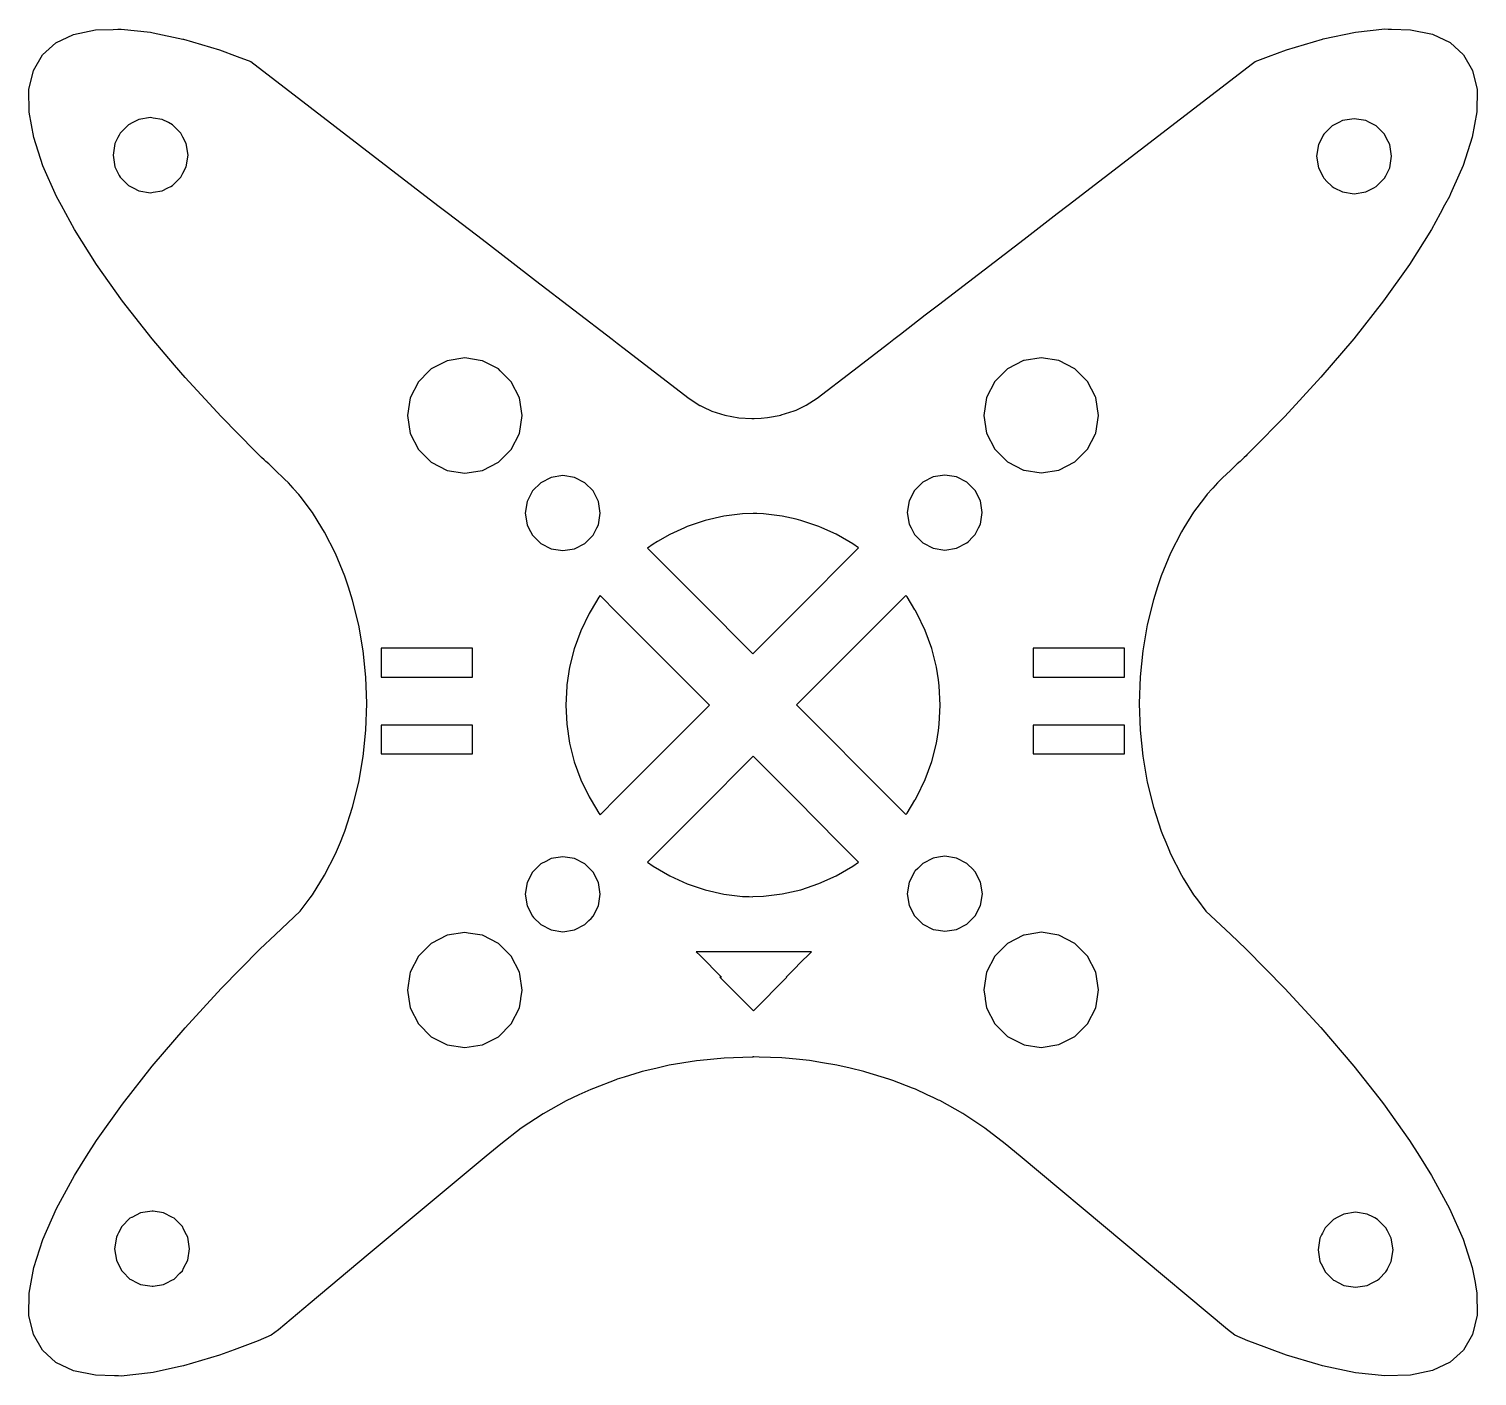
# Model space of a CAD drawing. Header units: millimetres. Extents: x 1 to 76.5, y 1.1 to 71.3.
import ezdxf

# ---------------------------------------------------------------- set-up
doc = ezdxf.new("R2010")
doc.units = ezdxf.units.MM

msp = doc.modelspace()

# ---------------------------------------------------------------- linework, layer by layer
for points in [[(73.066, 71.282), (74.206, 71.045), (75.131, 70.608), (75.831, 69.978), (76.301, 69.161), (76.532, 68.163), (76.527, 66.996), (76.284, 65.669), (75.805, 64.195), (75.295, 63.041), (75.154, 62.724), (75.095, 62.589), (74.843, 62.125), (74.607, 61.689), (74.161, 60.867), (73.01, 59.045), (71.657, 57.139), (70.112, 55.17), (68.391, 53.155), (66.51, 51.114), (64.82, 49.406), (64.717, 49.301), (64.525, 49.106), (64.482, 49.064), (64.394, 48.98), (64.264, 48.857), (64.175, 48.773), (64.023, 48.649), (63.665, 48.304), (63.251, 47.906), (63.193, 47.851), (62.993, 47.66), (62.743, 47.377), (62.727, 47.353), (62.716, 47.336), (62.462, 47.061), (62.454, 47.053), (62.32, 46.877), (61.75, 46.123), (61.241, 45.306), (61.112, 45.096), (60.545, 43.984), (60.058, 42.797), (59.873, 42.227), (59.651, 41.545), (59.332, 40.243), (59.1, 38.899), (58.961, 37.53), (58.914, 36.146), (58.961, 34.764), (59.1, 33.394), (59.332, 32.052), (59.651, 30.747), (60.058, 29.497), (60.131, 29.319), (60.295, 28.921), (60.455, 28.532), (60.545, 28.309), (61.112, 27.197), (61.206, 27.045), (61.75, 26.172), (61.951, 25.906), (62.391, 25.326), (63.665, 24.117), (64.487, 23.338), (66.51, 21.292), (68.391, 19.25), (70.112, 17.237), (71.407, 15.584), (71.657, 15.266), (73.01, 13.361), (73.531, 12.537), (74.161, 11.54), (75.095, 9.816), (75.805, 8.212), (76.284, 6.737), (76.428, 5.953), (76.473, 5.704), (76.527, 5.41), (76.532, 4.243), (76.301, 3.244), (75.831, 2.428), (75.131, 1.797), (74.206, 1.362), (73.066, 1.124), (71.721, 1.087), (70.184, 1.25), (68.471, 1.614), (68.466, 1.615), (68.239, 1.683), (66.596, 2.172), (64.82, 2.832), (64.581, 2.92), (63.905, 3.214), (63.522, 3.506), (52.702, 12.537), (51.927, 13.185), (50.858, 14.009), (49.716, 14.763), (48.504, 15.437), (48.437, 15.47), (48.19, 15.584), (47.843, 15.747), (47.234, 16.032), (47.088, 16.089), (46.054, 16.485), (45.912, 16.541), (45.847, 16.56), (44.647, 16.929), (44.546, 16.961), (43.837, 17.128), (43.144, 17.29), (42.393, 17.416), (41.717, 17.527), (41.01, 17.598), (40.458, 17.651), (40.27, 17.671), (39.09, 17.709), (38.817, 17.719), (38.769, 17.717), (38.769, 17.708), (38.717, 17.709), (37.262, 17.661), (36.009, 17.538), (35.817, 17.519), (34.388, 17.282), (33.696, 17.118), (32.987, 16.951), (32.886, 16.921), (32.052, 16.663), (31.685, 16.55), (31.62, 16.531), (30.446, 16.079), (30.299, 16.022), (29.689, 15.737), (29.344, 15.576), (29.028, 15.429), (27.819, 14.753), (26.675, 14.001), (25.605, 13.175), (24.842, 12.537), (18.696, 7.407), (15.668, 4.88), (14.009, 3.495), (13.627, 3.205), (12.954, 2.912), (11.698, 2.445), (10.936, 2.162), (9.062, 1.604), (8.803, 1.549), (7.476, 1.269), (7.348, 1.242), (5.811, 1.078), (5.671, 1.082), (5.463, 1.087), (4.466, 1.115), (3.327, 1.352), (2.402, 1.789), (1.702, 2.418), (1.233, 3.236), (1, 4.233), (1.005, 5.402), (1.249, 6.729), (1.728, 8.202), (2.438, 9.807), (3.372, 11.53), (4.007, 12.537), (4.521, 13.352), (5.876, 15.258), (7.421, 17.227), (9.142, 19.242), (11.023, 21.282), (13.046, 23.329), (13.867, 24.107), (15.142, 25.317), (15.568, 25.88), (15.668, 26.01), (15.783, 26.162), (16.419, 27.187), (16.986, 28.299), (17.242, 28.921), (17.402, 29.31), (17.475, 29.487), (17.881, 30.739), (18.201, 32.042), (18.433, 33.386), (18.572, 34.754), (18.619, 36.138), (18.572, 37.52), (18.433, 38.889), (18.201, 40.232), (17.881, 41.537), (17.66, 42.218), (17.475, 42.788), (16.986, 43.976), (16.419, 45.088), (16.284, 45.306), (15.783, 46.113), (15.668, 46.264), (15.211, 46.868), (15.079, 47.044), (15.067, 47.055), (14.819, 47.322), (14.8, 47.353), (14.79, 47.368), (14.54, 47.65), (14.33, 47.851), (14.296, 47.885), (13.867, 48.296), (13.621, 48.533), (13.51, 48.639), (13.35, 48.77), (13.266, 48.849), (13.137, 48.973), (13.046, 49.058), (13.006, 49.098), (12.909, 49.197), (12.816, 49.291), (11.023, 51.106), (9.142, 53.147), (8.589, 53.792), (7.421, 55.16), (5.876, 57.129), (4.521, 59.035), (3.372, 60.857), (2.921, 61.689), (2.69, 62.115), (2.438, 62.581), (1.728, 64.185), (1.249, 65.659), (1.005, 66.986), (1, 68.155), (1.233, 69.153), (1.702, 69.97), (2.402, 70.6), (3.327, 71.035), (4.466, 71.272), (5.384, 71.298), (5.64, 71.305), (5.811, 71.309), (7.348, 71.147), (7.476, 71.119), (9.034, 70.79), (9.062, 70.783), (10.936, 70.225), (11.861, 69.882), (12.568, 69.62), (15.668, 67.237), (22.335, 62.115), (22.891, 61.689), (24.631, 60.352), (26.102, 59.223), (27.426, 58.206), (31.416, 55.14), (31.685, 54.934), (32.052, 54.652), (33.554, 53.497), (35.429, 52.057), (35.99, 51.689), (36.009, 51.681), (36.147, 51.615), (36.619, 51.393), (37.301, 51.176), (38.019, 51.044), (38.699, 51.002), (38.754, 51), (38.764, 51), (38.764, 51.01), (38.778, 51.008), (38.832, 51.012), (39.189, 51.033), (39.514, 51.052), (40.231, 51.186), (40.244, 51.19), (40.913, 51.402), (41.01, 51.448), (41.542, 51.698), (42.105, 52.066), (43.966, 53.497), (45.847, 54.942), (46.116, 55.149), (46.454, 55.408), (47.096, 55.902), (47.752, 56.405), (48.435, 56.93), (48.437, 56.931), (52.902, 60.361), (54.631, 61.689), (55.197, 62.125), (64.82, 69.516), (64.966, 69.628), (65.647, 69.882), (66.596, 70.235), (68.471, 70.793), (68.498, 70.798), (70.184, 71.155), (71.721, 71.319), (71.894, 71.315), (72.076, 71.309)], [(73.066, 71.282), (74.206, 71.045), (75.131, 70.608), (75.831, 69.978), (76.301, 69.161), (76.532, 68.163), (76.527, 66.996), (76.284, 65.669), (75.805, 64.195), (75.295, 63.041), (75.154, 62.724), (75.095, 62.589), (74.843, 62.125), (74.607, 61.689), (74.161, 60.867), (73.01, 59.045), (71.657, 57.139), (70.112, 55.17), (68.391, 53.155), (66.51, 51.114), (64.82, 49.406), (64.717, 49.301), (64.525, 49.106), (64.482, 49.064), (64.394, 48.98), (64.264, 48.857), (64.175, 48.773), (64.023, 48.649), (63.665, 48.304), (63.251, 47.906), (63.193, 47.851), (62.993, 47.66), (62.743, 47.377), (62.727, 47.353), (62.716, 47.336), (62.462, 47.061), (62.454, 47.053), (62.32, 46.877), (61.75, 46.123), (61.241, 45.306), (61.112, 45.096), (60.545, 43.984), (60.058, 42.797), (59.873, 42.227), (59.651, 41.545), (59.332, 40.243), (59.1, 38.899), (58.961, 37.53), (58.914, 36.146), (58.961, 34.764), (59.1, 33.394), (59.332, 32.052), (59.651, 30.747), (60.058, 29.497), (60.131, 29.319), (60.295, 28.921), (60.455, 28.532), (60.545, 28.309), (61.112, 27.197), (61.206, 27.045), (61.75, 26.172), (61.951, 25.906), (62.391, 25.326), (63.665, 24.117), (64.487, 23.338), (66.51, 21.292), (68.391, 19.25), (70.112, 17.237), (71.407, 15.584), (71.657, 15.266), (73.01, 13.361), (73.531, 12.537), (74.161, 11.54), (75.095, 9.816), (75.805, 8.212), (76.284, 6.737), (76.428, 5.953), (76.473, 5.704), (76.527, 5.41), (76.532, 4.243), (76.301, 3.244), (75.831, 2.428), (75.131, 1.797), (74.206, 1.362), (73.066, 1.124), (71.721, 1.087), (70.184, 1.25), (68.471, 1.614), (68.466, 1.615), (68.239, 1.683), (66.596, 2.172), (64.82, 2.832), (64.581, 2.92), (63.905, 3.214), (63.522, 3.506), (52.702, 12.537), (51.927, 13.185), (50.858, 14.009), (49.716, 14.763), (48.504, 15.437), (48.437, 15.47), (48.19, 15.584), (47.843, 15.747), (47.234, 16.032), (47.088, 16.089), (46.054, 16.485), (45.912, 16.541), (45.847, 16.56), (44.647, 16.929), (44.546, 16.961), (43.837, 17.128), (43.144, 17.29), (42.393, 17.416), (41.717, 17.527), (41.01, 17.598), (40.458, 17.651), (40.27, 17.671), (39.09, 17.709), (38.817, 17.719), (38.769, 17.717), (38.769, 17.708), (38.717, 17.709), (37.262, 17.661), (36.009, 17.538), (35.817, 17.519), (34.388, 17.282), (33.696, 17.118), (32.987, 16.951), (32.886, 16.921), (32.052, 16.663), (31.685, 16.55), (31.62, 16.531), (30.446, 16.079), (30.299, 16.022), (29.689, 15.737), (29.344, 15.576), (29.028, 15.429), (27.819, 14.753), (26.675, 14.001), (25.605, 13.175), (24.842, 12.537), (18.696, 7.407), (15.668, 4.88), (14.009, 3.495), (13.627, 3.205), (12.954, 2.912), (11.698, 2.445), (10.936, 2.162), (9.062, 1.604), (8.803, 1.549), (7.476, 1.269), (7.348, 1.242), (5.811, 1.078), (5.671, 1.082), (5.463, 1.087), (4.466, 1.115), (3.327, 1.352), (2.402, 1.789), (1.702, 2.418), (1.233, 3.236), (1, 4.233), (1.005, 5.402), (1.249, 6.729), (1.728, 8.202), (2.438, 9.807), (3.372, 11.53), (4.007, 12.537), (4.521, 13.352), (5.876, 15.258), (7.421, 17.227), (9.142, 19.242), (11.023, 21.282), (13.046, 23.329), (13.867, 24.107), (15.142, 25.317), (15.568, 25.88), (15.668, 26.01), (15.783, 26.162), (16.419, 27.187), (16.986, 28.299), (17.242, 28.921), (17.402, 29.31), (17.475, 29.487), (17.881, 30.739), (18.201, 32.042), (18.433, 33.386), (18.572, 34.754), (18.619, 36.138), (18.572, 37.52), (18.433, 38.889), (18.201, 40.232), (17.881, 41.537), (17.66, 42.218), (17.475, 42.788), (16.986, 43.976), (16.419, 45.088), (16.284, 45.306), (15.783, 46.113), (15.668, 46.264), (15.211, 46.868), (15.079, 47.044), (15.067, 47.055), (14.819, 47.322), (14.8, 47.353), (14.79, 47.368), (14.54, 47.65), (14.33, 47.851), (14.296, 47.885), (13.867, 48.296), (13.621, 48.533), (13.51, 48.639), (13.35, 48.77), (13.266, 48.849), (13.137, 48.973), (13.046, 49.058), (13.006, 49.098), (12.909, 49.197), (12.816, 49.291), (11.023, 51.106), (9.142, 53.147), (8.589, 53.792), (7.421, 55.16), (5.876, 57.129), (4.521, 59.035), (3.372, 60.857), (2.921, 61.689), (2.69, 62.115), (2.438, 62.581), (1.728, 64.185), (1.249, 65.659), (1.005, 66.986), (1, 68.155), (1.233, 69.153), (1.702, 69.97), (2.402, 70.6), (3.327, 71.035), (4.466, 71.272), (5.384, 71.298), (5.64, 71.305), (5.811, 71.309), (7.348, 71.147), (7.476, 71.119), (9.034, 70.79), (9.062, 70.783), (10.936, 70.225), (11.861, 69.882), (12.568, 69.62), (15.668, 67.237), (22.335, 62.115), (22.891, 61.689), (24.631, 60.352), (26.102, 59.223), (27.426, 58.206), (31.416, 55.14), (31.685, 54.934), (32.052, 54.652), (33.554, 53.497), (35.429, 52.057), (35.99, 51.689), (36.009, 51.681), (36.147, 51.615), (36.619, 51.393), (37.301, 51.176), (38.019, 51.044), (38.699, 51.002), (38.754, 51), (38.764, 51), (38.764, 51.01), (38.778, 51.008), (38.832, 51.012), (39.189, 51.033), (39.514, 51.052), (40.231, 51.186), (40.244, 51.19), (40.913, 51.402), (41.01, 51.448), (41.542, 51.698), (42.105, 52.066), (43.966, 53.497), (45.847, 54.942), (46.116, 55.149), (46.454, 55.408), (47.096, 55.902), (47.752, 56.405), (48.435, 56.93), (48.437, 56.931), (52.902, 60.361), (54.631, 61.689), (55.197, 62.125), (64.82, 69.516), (64.966, 69.628), (65.647, 69.882), (66.596, 70.235), (68.471, 70.793), (68.498, 70.798), (70.184, 71.155), (71.721, 71.319), (71.894, 71.315), (72.076, 71.309)], [(8.841, 63.503), (8.926, 63.588), (9.034, 63.803), (9.204, 64.134), (9.299, 64.739), (9.204, 65.344), (9.034, 65.676), (8.979, 65.785), (8.926, 65.889), (8.493, 66.322), (8.271, 66.435), (7.947, 66.601), (7.476, 66.675), (7.342, 66.697), (6.737, 66.601), (6.413, 66.435), (6.192, 66.322), (5.757, 65.889), (5.705, 65.785), (5.64, 65.658), (5.48, 65.344), (5.384, 64.739), (5.48, 64.134), (5.64, 63.82), (5.713, 63.676), (5.757, 63.588), (6.123, 63.224), (6.192, 63.155), (6.434, 63.032), (6.737, 62.877), (7.342, 62.782), (7.476, 62.803), (7.947, 62.877), (8.249, 63.032), (8.392, 63.105), (8.493, 63.155)], [(8.841, 63.503), (8.926, 63.588), (9.034, 63.803), (9.204, 64.134), (9.299, 64.739), (9.204, 65.344), (9.034, 65.676), (8.979, 65.785), (8.926, 65.889), (8.493, 66.322), (8.271, 66.435), (7.947, 66.601), (7.476, 66.675), (7.342, 66.697), (6.737, 66.601), (6.413, 66.435), (6.192, 66.322), (5.757, 65.889), (5.705, 65.785), (5.64, 65.658), (5.48, 65.344), (5.384, 64.739), (5.48, 64.134), (5.64, 63.82), (5.713, 63.676), (5.757, 63.588), (6.123, 63.224), (6.192, 63.155), (6.434, 63.032), (6.737, 62.877), (7.342, 62.782), (7.476, 62.803), (7.947, 62.877), (8.249, 63.032), (8.392, 63.105), (8.493, 63.155)], [(68.719, 63.348), (68.916, 63.15), (68.968, 63.099), (69.082, 63.041), (69.514, 62.821), (70.117, 62.724), (70.724, 62.821), (71.155, 63.041), (71.269, 63.099), (71.702, 63.532), (71.767, 63.66), (71.894, 63.906), (71.981, 64.076), (72.076, 64.681), (71.981, 65.286), (71.894, 65.457), (71.73, 65.778), (71.725, 65.785), (71.702, 65.833), (71.269, 66.266), (70.918, 66.445), (70.724, 66.544), (70.117, 66.639), (69.514, 66.544), (69.319, 66.445), (68.968, 66.266), (68.535, 65.833), (68.51, 65.785), (68.498, 65.76), (68.257, 65.286), (68.161, 64.681), (68.257, 64.076), (68.498, 63.603), (68.535, 63.532)], [(68.719, 63.348), (68.916, 63.15), (68.968, 63.099), (69.082, 63.041), (69.514, 62.821), (70.117, 62.724), (70.724, 62.821), (71.155, 63.041), (71.269, 63.099), (71.702, 63.532), (71.767, 63.66), (71.894, 63.906), (71.981, 64.076), (72.076, 64.681), (71.981, 65.286), (71.894, 65.457), (71.73, 65.778), (71.725, 65.785), (71.702, 65.833), (71.269, 66.266), (70.918, 66.445), (70.724, 66.544), (70.117, 66.639), (69.514, 66.544), (69.319, 66.445), (68.968, 66.266), (68.535, 65.833), (68.51, 65.785), (68.498, 65.76), (68.257, 65.286), (68.161, 64.681), (68.257, 64.076), (68.498, 63.603), (68.535, 63.532)], [(26.582, 52.088), (26.156, 52.925), (25.586, 53.497), (25.495, 53.589), (24.66, 54.016), (24.631, 54.02), (23.735, 54.162), (22.811, 54.016), (21.976, 53.589), (21.883, 53.497), (21.313, 52.925), (20.888, 52.088), (20.741, 51.161), (20.888, 50.232), (21.313, 49.396), (21.976, 48.732), (22.811, 48.304), (23.735, 48.157), (23.859, 48.177), (24.631, 48.3), (24.66, 48.304), (25.495, 48.732), (26.156, 49.396), (26.582, 50.232), (26.728, 51.161)], [(26.582, 52.088), (26.156, 52.925), (25.586, 53.497), (25.495, 53.589), (24.66, 54.016), (24.631, 54.02), (23.735, 54.162), (22.811, 54.016), (21.976, 53.589), (21.883, 53.497), (21.313, 52.925), (20.888, 52.088), (20.741, 51.161), (20.888, 50.232), (21.313, 49.396), (21.976, 48.732), (22.811, 48.304), (23.735, 48.157), (23.859, 48.177), (24.631, 48.3), (24.66, 48.304), (25.495, 48.732), (26.156, 49.396), (26.582, 50.232), (26.728, 51.161)], [(52.902, 48.31), (53.799, 48.168), (54.723, 48.314), (55.557, 48.74), (56.22, 49.404), (56.628, 50.207), (56.646, 50.242), (56.792, 51.169), (56.646, 52.098), (56.628, 52.131), (56.22, 52.935), (55.658, 53.497), (55.557, 53.599), (54.723, 54.026), (53.799, 54.172), (52.902, 54.03), (52.873, 54.026), (52.037, 53.599), (51.937, 53.497), (51.376, 52.935), (50.95, 52.098), (50.804, 51.169), (50.95, 50.242), (51.376, 49.404), (52.037, 48.74), (52.873, 48.314)], [(52.902, 48.31), (53.799, 48.168), (54.723, 48.314), (55.557, 48.74), (56.22, 49.404), (56.628, 50.207), (56.646, 50.242), (56.792, 51.169), (56.646, 52.098), (56.628, 52.131), (56.22, 52.935), (55.658, 53.497), (55.557, 53.599), (54.723, 54.026), (53.799, 54.172), (52.902, 54.03), (52.873, 54.026), (52.037, 53.599), (51.937, 53.497), (51.376, 52.935), (50.95, 52.098), (50.804, 51.169), (50.95, 50.242), (51.376, 49.404), (52.037, 48.74), (52.873, 48.314)], [(27.371, 44.814), (27.692, 44.493), (28.237, 44.214), (28.842, 44.118), (29.449, 44.214), (29.993, 44.493), (30.426, 44.925), (30.62, 45.306), (30.704, 45.471), (30.801, 46.076), (30.704, 46.681), (30.426, 47.227), (29.993, 47.66), (29.449, 47.938), (28.842, 48.033), (28.237, 47.938), (27.692, 47.66), (27.259, 47.227), (26.981, 46.681), (26.885, 46.076), (26.981, 45.471), (27.065, 45.306), (27.259, 44.925)], [(27.371, 44.814), (27.692, 44.493), (28.237, 44.214), (28.842, 44.118), (29.449, 44.214), (29.993, 44.493), (30.426, 44.925), (30.62, 45.306), (30.704, 45.471), (30.801, 46.076), (30.704, 46.681), (30.426, 47.227), (29.993, 47.66), (29.449, 47.938), (28.842, 48.033), (28.237, 47.938), (27.692, 47.66), (27.259, 47.227), (26.981, 46.681), (26.885, 46.076), (26.981, 45.471), (27.065, 45.306), (27.259, 44.925)], [(49.999, 44.596), (50.22, 44.815), (50.355, 44.95), (50.535, 45.306), (50.633, 45.496), (50.728, 46.101), (50.633, 46.706), (50.355, 47.251), (49.922, 47.684), (49.377, 47.964), (48.772, 48.059), (48.167, 47.964), (47.621, 47.684), (47.188, 47.251), (46.91, 46.706), (46.813, 46.101), (46.91, 45.496), (47.008, 45.306), (47.188, 44.95), (47.621, 44.517), (48.167, 44.239), (48.772, 44.144), (49.377, 44.239), (49.922, 44.517)], [(49.999, 44.596), (50.22, 44.815), (50.355, 44.95), (50.535, 45.306), (50.633, 45.496), (50.728, 46.101), (50.633, 46.706), (50.355, 47.251), (49.922, 47.684), (49.377, 47.964), (48.772, 48.059), (48.167, 47.964), (47.621, 47.684), (47.188, 47.251), (46.91, 46.706), (46.813, 46.101), (46.91, 45.496), (47.008, 45.306), (47.188, 44.95), (47.621, 44.517), (48.167, 44.239), (48.772, 44.144), (49.377, 44.239), (49.922, 44.517)], [(38.769, 46.045), (38.227, 46.032), (37.24, 45.908), (36.271, 45.686), (36.009, 45.598), (35.328, 45.368), (35.188, 45.306), (34.422, 44.958), (33.78, 44.587), (33.561, 44.46), (33.266, 44.246), (36.009, 41.494), (38.761, 38.734), (38.764, 38.731), (38.764, 38.737), (41.01, 40.988), (44.267, 44.256), (43.972, 44.468), (43.768, 44.587), (43.11, 44.968), (42.364, 45.306), (42.204, 45.377), (41.263, 45.696), (41.01, 45.754), (40.293, 45.918), (39.306, 46.042), (38.959, 46.05), (38.769, 46.054)], [(38.769, 46.045), (38.227, 46.032), (37.24, 45.908), (36.271, 45.686), (36.009, 45.598), (35.328, 45.368), (35.188, 45.306), (34.422, 44.958), (33.78, 44.587), (33.561, 44.46), (33.266, 44.246), (36.009, 41.494), (38.761, 38.734), (38.764, 38.731), (38.764, 38.737), (41.01, 40.988), (44.267, 44.256), (43.972, 44.468), (43.768, 44.587), (43.11, 44.968), (42.364, 45.306), (42.204, 45.377), (41.263, 45.696), (41.01, 45.754), (40.293, 45.918), (39.306, 46.042), (38.959, 46.05), (38.769, 46.054)], [(29.048, 37.054), (28.998, 36.058), (29.048, 35.061), (29.197, 34.075), (29.442, 33.11), (29.782, 32.173), (30.214, 31.273), (30.319, 31.1), (30.732, 30.423), (30.791, 30.344), (31.685, 31.24), (36.009, 35.577), (36.492, 36.061), (36.009, 36.543), (31.685, 40.881), (30.794, 41.774), (30.732, 41.693), (30.319, 41.016), (30.214, 40.841), (29.782, 39.943), (29.442, 39.005), (29.197, 38.039), (29.057, 37.113)], [(29.048, 37.054), (28.998, 36.058), (29.048, 35.061), (29.197, 34.075), (29.442, 33.11), (29.782, 32.173), (30.214, 31.273), (30.319, 31.1), (30.732, 30.423), (30.791, 30.344), (31.685, 31.24), (36.009, 35.577), (36.492, 36.061), (36.009, 36.543), (31.685, 40.881), (30.794, 41.774), (30.732, 41.693), (30.319, 41.016), (30.214, 40.841), (29.782, 39.943), (29.442, 39.005), (29.197, 38.039), (29.057, 37.113)], [(48.336, 34.085), (48.437, 34.746), (48.485, 35.071), (48.535, 36.066), (48.485, 37.062), (48.437, 37.386), (48.336, 38.049), (48.091, 39.015), (47.75, 39.952), (47.32, 40.851), (47.224, 41.008), (47.214, 41.024), (46.801, 41.701), (46.739, 41.783), (45.847, 40.89), (41.041, 36.069), (41.238, 35.87), (45.847, 31.248), (46.742, 30.353), (46.801, 30.431), (47.214, 31.109), (47.224, 31.124), (47.32, 31.283), (47.75, 32.181), (48.091, 33.118)], [(48.336, 34.085), (48.437, 34.746), (48.485, 35.071), (48.535, 36.066), (48.485, 37.062), (48.437, 37.386), (48.336, 38.049), (48.091, 39.015), (47.75, 39.952), (47.32, 40.851), (47.224, 41.008), (47.214, 41.024), (46.801, 41.701), (46.739, 41.783), (45.847, 40.89), (41.041, 36.069), (41.238, 35.87), (45.847, 31.248), (46.742, 30.353), (46.801, 30.431), (47.214, 31.109), (47.224, 31.124), (47.32, 31.283), (47.75, 32.181), (48.091, 33.118)], [(20.741, 39.023), (19.379, 39.023), (19.379, 37.519), (24.135, 37.519), (24.135, 39.023)], [(20.741, 39.023), (19.379, 39.023), (19.379, 37.519), (24.135, 37.519), (24.135, 39.023)], [(53.837, 37.519), (58.135, 37.519), (58.135, 39.023), (53.38, 39.023), (53.38, 37.519)], [(53.837, 37.519), (58.135, 37.519), (58.135, 39.023), (53.38, 39.023), (53.38, 37.519)], [(23.695, 33.518), (24.135, 33.518), (24.135, 35.023), (19.379, 35.023), (19.379, 33.518)], [(23.695, 33.518), (24.135, 33.518), (24.135, 35.023), (19.379, 35.023), (19.379, 33.518)], [(56.792, 35.023), (53.38, 35.023), (53.38, 33.518), (58.135, 33.518), (58.135, 35.023)], [(56.792, 35.023), (53.38, 35.023), (53.38, 33.518), (58.135, 33.518), (58.135, 35.023)], [(44.271, 27.879), (43.232, 28.921), (41.01, 31.151), (38.771, 33.395), (38.769, 33.398), (38.769, 33.394), (36.009, 30.627), (34.309, 28.921), (33.262, 27.871), (33.561, 27.656), (34.422, 27.157), (35.328, 26.746), (36.009, 26.516), (36.271, 26.428), (37.24, 26.206), (38.227, 26.082), (38.574, 26.074), (38.764, 26.07), (38.764, 26.079), (39.306, 26.092), (40.293, 26.216), (41.01, 26.38), (41.263, 26.438), (42.204, 26.756), (43.11, 27.165), (43.972, 27.664)], [(44.271, 27.879), (43.232, 28.921), (41.01, 31.151), (38.771, 33.395), (38.769, 33.398), (38.769, 33.394), (36.009, 30.627), (34.309, 28.921), (33.262, 27.871), (33.561, 27.656), (34.422, 27.157), (35.328, 26.746), (36.009, 26.516), (36.271, 26.428), (37.24, 26.206), (38.227, 26.082), (38.574, 26.074), (38.764, 26.07), (38.764, 26.079), (39.306, 26.092), (40.293, 26.216), (41.01, 26.38), (41.263, 26.438), (42.204, 26.756), (43.11, 27.165), (43.972, 27.664)], [(30.124, 24.747), (30.202, 24.825), (30.319, 24.941), (30.426, 25.049), (30.704, 25.594), (30.801, 26.199), (30.704, 26.804), (30.426, 27.35), (29.993, 27.783), (29.449, 28.061), (28.842, 28.156), (28.237, 28.061), (27.956, 27.916), (27.692, 27.783), (27.259, 27.35), (26.981, 26.804), (26.885, 26.199), (26.981, 25.594), (27.259, 25.049), (27.311, 24.995), (27.324, 24.984), (27.692, 24.616), (28.237, 24.338), (28.842, 24.241), (29.449, 24.338), (29.993, 24.616)], [(30.124, 24.747), (30.202, 24.825), (30.319, 24.941), (30.426, 25.049), (30.704, 25.594), (30.801, 26.199), (30.704, 26.804), (30.426, 27.35), (29.993, 27.783), (29.449, 28.061), (28.842, 28.156), (28.237, 28.061), (27.956, 27.916), (27.692, 27.783), (27.259, 27.35), (26.981, 26.804), (26.885, 26.199), (26.981, 25.594), (27.259, 25.049), (27.311, 24.995), (27.324, 24.984), (27.692, 24.616), (28.237, 24.338), (28.842, 24.241), (29.449, 24.338), (29.993, 24.616)], [(50.038, 24.755), (50.108, 24.825), (50.209, 24.927), (50.356, 25.075), (50.635, 25.619), (50.73, 26.224), (50.635, 26.829), (50.356, 27.376), (50.209, 27.522), (49.973, 27.758), (49.924, 27.809), (49.377, 28.086), (48.772, 28.182), (48.437, 28.128), (48.167, 28.086), (47.622, 27.809), (47.358, 27.544), (47.224, 27.412), (47.214, 27.401), (47.188, 27.376), (46.91, 26.829), (46.815, 26.224), (46.91, 25.619), (47.188, 25.075), (47.438, 24.825), (47.506, 24.755), (47.622, 24.641), (48.167, 24.362), (48.437, 24.32), (48.772, 24.267), (49.377, 24.362), (49.924, 24.641)], [(50.038, 24.755), (50.108, 24.825), (50.209, 24.927), (50.356, 25.075), (50.635, 25.619), (50.73, 26.224), (50.635, 26.829), (50.356, 27.376), (50.209, 27.522), (49.973, 27.758), (49.924, 27.809), (49.377, 28.086), (48.772, 28.182), (48.437, 28.128), (48.167, 28.086), (47.622, 27.809), (47.358, 27.544), (47.224, 27.412), (47.214, 27.401), (47.188, 27.376), (46.91, 26.829), (46.815, 26.224), (46.91, 25.619), (47.188, 25.075), (47.438, 24.825), (47.506, 24.755), (47.622, 24.641), (48.167, 24.362), (48.437, 24.32), (48.772, 24.267), (49.377, 24.362), (49.924, 24.641)], [(26.66, 20.767), (26.728, 21.202), (26.598, 22.029), (26.582, 22.13), (26.156, 22.968), (25.495, 23.632), (24.66, 24.058), (24.631, 24.062), (23.906, 24.178), (23.735, 24.204), (22.811, 24.058), (21.976, 23.632), (21.313, 22.968), (20.888, 22.13), (20.872, 22.029), (20.741, 21.202), (20.815, 20.73), (20.888, 20.275), (21.313, 19.437), (21.976, 18.773), (22.811, 18.346), (23.735, 18.2), (24.631, 18.342), (24.66, 18.346), (25.495, 18.773), (26.156, 19.437), (26.582, 20.275), (26.654, 20.73)], [(26.66, 20.767), (26.728, 21.202), (26.598, 22.029), (26.582, 22.13), (26.156, 22.968), (25.495, 23.632), (24.66, 24.058), (24.631, 24.062), (23.906, 24.178), (23.735, 24.204), (22.811, 24.058), (21.976, 23.632), (21.313, 22.968), (20.888, 22.13), (20.872, 22.029), (20.741, 21.202), (20.815, 20.73), (20.888, 20.275), (21.313, 19.437), (21.976, 18.773), (22.811, 18.346), (23.735, 18.2), (24.631, 18.342), (24.66, 18.346), (25.495, 18.773), (26.156, 19.437), (26.582, 20.275), (26.654, 20.73)], [(50.95, 22.14), (50.804, 21.211), (50.873, 20.777), (50.88, 20.73), (50.95, 20.283), (51.376, 19.447), (52.037, 18.783), (52.873, 18.357), (52.902, 18.351), (53.799, 18.209), (54.723, 18.357), (55.557, 18.783), (56.22, 19.447), (56.646, 20.283), (56.716, 20.73), (56.792, 21.211), (56.646, 22.14), (56.22, 22.976), (55.557, 23.64), (54.723, 24.067), (53.799, 24.215), (53.627, 24.187), (52.902, 24.072), (52.873, 24.067), (52.037, 23.64), (51.376, 22.976)], [(50.95, 22.14), (50.804, 21.211), (50.873, 20.777), (50.88, 20.73), (50.95, 20.283), (51.376, 19.447), (52.037, 18.783), (52.873, 18.357), (52.902, 18.351), (53.799, 18.209), (54.723, 18.357), (55.557, 18.783), (56.22, 19.447), (56.646, 20.283), (56.716, 20.73), (56.792, 21.211), (56.646, 22.14), (56.22, 22.976), (55.557, 23.64), (54.723, 24.067), (53.799, 24.215), (53.627, 24.187), (52.902, 24.072), (52.873, 24.067), (52.037, 23.64), (51.376, 22.976)], [(40.491, 21.882), (41.01, 22.403), (41.162, 22.556), (41.811, 23.205), (35.806, 23.205), (36.009, 23.001), (37.127, 21.882), (37.033, 21.882), (38.786, 20.126), (40.539, 21.882)], [(40.491, 21.882), (41.01, 22.403), (41.162, 22.556), (41.811, 23.205), (35.806, 23.205), (36.009, 23.001), (37.127, 21.882), (37.033, 21.882), (38.786, 20.126), (40.539, 21.882)], [(8.57, 6.135), (8.877, 6.442), (9.003, 6.569), (9.067, 6.695), (9.281, 7.113), (9.378, 7.718), (9.281, 8.323), (9.22, 8.442), (9.067, 8.744), (9.003, 8.869), (8.57, 9.302), (8.48, 9.349), (8.024, 9.58), (7.476, 9.667), (7.419, 9.677), (6.814, 9.58), (6.36, 9.349), (6.349, 9.343), (6.269, 9.302), (5.836, 8.869), (5.671, 8.545), (5.618, 8.442), (5.558, 8.323), (5.463, 7.718), (5.558, 7.113), (5.671, 6.892), (5.836, 6.569), (5.89, 6.515), (6.269, 6.135), (6.314, 6.112), (6.646, 5.942), (6.814, 5.857), (7.419, 5.762), (7.476, 5.77), (8.024, 5.857), (8.158, 5.924), (8.194, 5.942), (8.451, 6.074)], [(8.57, 6.135), (8.877, 6.442), (9.003, 6.569), (9.067, 6.695), (9.281, 7.113), (9.378, 7.718), (9.281, 8.323), (9.22, 8.442), (9.067, 8.744), (9.003, 8.869), (8.57, 9.302), (8.48, 9.349), (8.024, 9.58), (7.476, 9.667), (7.419, 9.677), (6.814, 9.58), (6.36, 9.349), (6.349, 9.343), (6.269, 9.302), (5.836, 8.869), (5.671, 8.545), (5.618, 8.442), (5.558, 8.323), (5.463, 7.718), (5.558, 7.113), (5.671, 6.892), (5.836, 6.569), (5.89, 6.515), (6.269, 6.135), (6.314, 6.112), (6.646, 5.942), (6.814, 5.857), (7.419, 5.762), (7.476, 5.77), (8.024, 5.857), (8.158, 5.924), (8.194, 5.942), (8.451, 6.074)], [(71.837, 6.621), (71.86, 6.67), (72.058, 7.057), (72.154, 7.662), (72.058, 8.267), (71.969, 8.442), (71.86, 8.653), (71.781, 8.813), (71.347, 9.245), (71.199, 9.321), (71.127, 9.357), (70.801, 9.524), (70.196, 9.619), (69.591, 9.524), (69.266, 9.357), (69.047, 9.245), (68.969, 9.168), (68.613, 8.813), (68.57, 8.727), (68.466, 8.523), (68.424, 8.442), (68.336, 8.267), (68.239, 7.662), (68.336, 7.057), (68.466, 6.799), (68.613, 6.51), (68.652, 6.471), (69.047, 6.077), (69.095, 6.052), (69.29, 5.953), (69.591, 5.799), (70.196, 5.704), (70.801, 5.799), (71.101, 5.953), (71.347, 6.077), (71.421, 6.152), (71.781, 6.51)], [(71.837, 6.621), (71.86, 6.67), (72.058, 7.057), (72.154, 7.662), (72.058, 8.267), (71.969, 8.442), (71.86, 8.653), (71.781, 8.813), (71.347, 9.245), (71.199, 9.321), (71.127, 9.357), (70.801, 9.524), (70.196, 9.619), (69.591, 9.524), (69.266, 9.357), (69.047, 9.245), (68.969, 9.168), (68.613, 8.813), (68.57, 8.727), (68.466, 8.523), (68.424, 8.442), (68.336, 8.267), (68.239, 7.662), (68.336, 7.057), (68.466, 6.799), (68.613, 6.51), (68.652, 6.471), (69.047, 6.077), (69.095, 6.052), (69.29, 5.953), (69.591, 5.799), (70.196, 5.704), (70.801, 5.799), (71.101, 5.953), (71.347, 6.077), (71.421, 6.152), (71.781, 6.51)]]:
    msp.add_lwpolyline(points, close=True)

doc.saveas('drawing.dxf')
